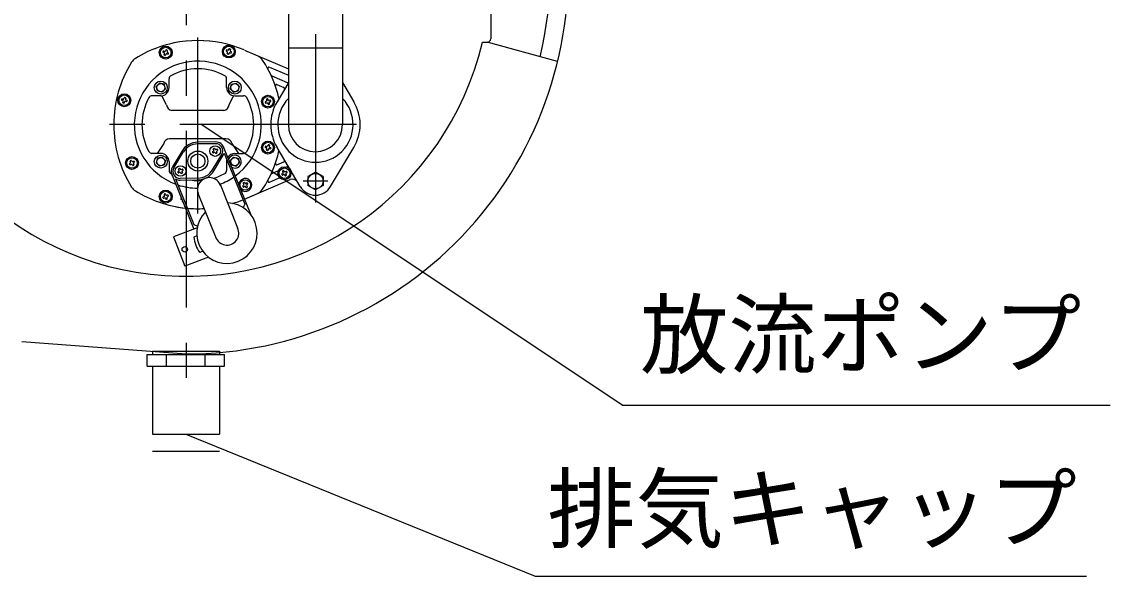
# Model space of a CAD drawing. Units: millimetres, scale not verified. Extents: x -10482 to 6837, y -7144 to 4933.
# Drawn here: x -4375 to -3450, y -155 to 316 of the extents above; entities that cross this region are included whole.
import ezdxf
from ezdxf.enums import TextEntityAlignment as Align

# ---------------------------------------------------------------- set-up
doc = ezdxf.new("R2010")
doc.units = ezdxf.units.MM
doc.header["$LTSCALE"] = 30
doc.linetypes.add('CHAIN1', pattern=[8, 5, -1, 1, -1])
doc.layers.add('0-1_KIKI', color=3, linetype='Continuous', lineweight=25)
doc.styles.add('MS Gothic', font='')
doc.styles.get('MS Gothic').set_extended_font_data('MS Gothic')

msp = doc.modelspace()

# ---------------------------------------------------------------- linework, layer by layer
at = {"layer": '0-1_KIKI', "linetype": 'CHAIN1'}
for p, q in [((-4235.76, 703.07), (-4235.76, -7.99)), ((-4125.76, 545.29), (-4125.76, 162.19)), ((-4225.76, 152.94), (-4225.76, 302.65)), ((-4090.94, 228.47), (-4328.45, 228.47))]:
    msp.add_line(p, q, dxfattribs=at)
at = {"layer": '0-1_KIKI'}
for p, q in [((-4148.76, 488.47), (-4148.76, 228.47)), ((-3976.76, 415.47), (-3976.76, 301.47)), ((-4102.76, 335.47), (-4102.76, 228.47)), ((-3983.81, 298.47), (-3979.76, 298.47)), ((-3919.85, 282.12), (-3979.76, 298.47)), ((-4255.15, 290.86), (-4255.36, 290.37)), ((-4254.44, 289.52), (-4255.2, 289.93)), ((-4254.72, 291.05), (-4253.91, 290.79)), ((-4254.43, 288.01), (-4254.16, 288.83)), ((-4253.75, 287.37), (-4254.23, 287.58)), ((-4252.9, 288.29), (-4253.3, 287.53)), ((-4253.21, 291.07), (-4252.81, 291.83)), ((-4252.36, 291.99), (-4251.87, 291.78)), ((-4251.38, 288.3), (-4252.2, 288.57)), ((-4251.68, 291.35), (-4251.94, 290.53)), ((-4251.66, 289.84), (-4250.9, 289.43)), ((-4250.95, 288.5), (-4250.75, 288.99)), ((-4201.47, 291.8), (-4201.68, 291.31)), ((-4200.76, 290.46), (-4201.52, 290.87)), ((-4201.04, 291.99), (-4200.23, 291.73)), ((-4200.75, 288.95), (-4200.48, 289.77)), ((-4200.07, 288.31), (-4200.55, 288.52)), ((-4199.22, 289.23), (-4199.62, 288.47)), ((-4199.53, 292.01), (-4199.13, 292.77)), ((-4198.68, 292.93), (-4198.19, 292.72)), ((-4197.7, 289.24), (-4198.52, 289.51)), ((-4198, 292.29), (-4198.26, 291.47)), ((-4197.98, 290.78), (-4197.22, 290.37)), ((-4197.27, 289.44), (-4197.07, 289.93)), ((-4186.03, 291.74), (-4148.76, 275.82)), ((-4102.76, 293.47), (-4148.76, 293.47)), ((-4164.95, 277.3), (-4148.76, 270.38)), ((-4162.97, 269.93), (-4149.7, 264.26)), ((-4261.13, 260.99), (-4258.27, 263.85)), ((-4250.23, 259.94), (-4250.22, 267.46)), ((-4201.29, 259.95), (-4201.29, 267.46)), ((-4198.19, 258.9), (-4197.14, 262.8)), ((-4197.14, 262.8), (-4193.25, 263.84)), ((-4193.25, 263.84), (-4190.39, 260.99)), ((-4191.43, 257.09), (-4190.39, 260.99)), ((-4158.47, 262.57), (-4152.53, 260.03)), ((-4148.45, 264.67), (-4158.42, 247.9)), ((-4102.76, 264.14), (-4093.1, 247.9)), ((-4290.64, 249.61), (-4290.49, 250.11)), ((-4290.08, 250.35), (-4289.24, 250.18)), ((-4288.58, 250.53), (-4288.26, 251.32)), ((-4287.33, 251.37), (-4287.83, 251.53)), ((-4287.09, 250.97), (-4287.26, 250.13)), ((-4257.22, 252.95), (-4264.74, 252.94)), ((-4252.3, 245.23), (-4256.21, 253.01)), ((-4256.18, 256.04), (-4253.32, 258.9)), ((-4199.23, 245.23), (-4195.31, 253.01)), ((-4198.19, 258.9), (-4195.33, 256.04)), ((-4195.33, 256.04), (-4191.43, 257.09)), ((-4194.29, 252.95), (-4186.78, 252.95)), ((-4167.04, 250.21), (-4166.54, 250.37)), ((-4165.79, 249.37), (-4166.11, 250.16)), ((-4289.64, 248.86), (-4290.44, 249.18)), ((-4289.47, 247.36), (-4289.29, 248.2)), ((-4289.23, 246.95), (-4288.73, 246.79)), ((-4287.98, 247.8), (-4288.3, 247)), ((-4286.47, 247.97), (-4287.31, 248.15)), ((-4286.91, 249.46), (-4286.11, 249.14)), ((-4285.91, 248.71), (-4286.06, 248.21)), ((-4168.46, 247.55), (-4168.31, 247.05)), ((-4167.46, 248.3), (-4168.26, 247.98)), ((-4167.9, 246.81), (-4167.06, 246.99)), ((-4167.28, 249.81), (-4167.11, 248.97)), ((-4166.39, 246.64), (-4166.07, 245.84)), ((-4165.14, 245.79), (-4165.64, 245.63)), ((-4164.29, 249.19), (-4165.13, 249.02)), ((-4164.9, 246.2), (-4165.08, 247.04)), ((-4164.73, 247.7), (-4163.93, 248.02)), ((-4163.73, 248.45), (-4163.88, 248.95)), ((-4203.55, 240.47), (-4247.97, 240.47)), ((-4201.81, 216.49), (-4249.86, 216.47)), ((-4210.73, 213.76), (-4226.03, 213.51)), ((-4257.23, 204.01), (-4264.74, 204.01)), ((-4254.64, 212.34), (-4260.35, 204.02)), ((-4239.48, 205.73), (-4247.35, 192.62)), ((-4246.06, 191.85), (-4238.2, 204.96)), ((-4210.7, 212.26), (-4226, 212.01)), ((-4212.98, 204.59), (-4213.24, 205.04)), ((-4213.14, 205.5), (-4212.44, 205.99)), ((-4212.24, 206.72), (-4212.6, 207.5)), ((-4211.74, 204.81), (-4212.53, 204.45)), ((-4212.01, 208.21), (-4212.46, 207.95)), ((-4211.54, 208.12), (-4211.05, 207.41)), ((-4210.53, 203.91), (-4211.02, 204.61)), ((-4210.33, 207.21), (-4209.55, 207.58)), ((-4209.61, 204.07), (-4210.06, 203.81)), ((-4209.83, 205.3), (-4209.47, 204.52)), ((-4208.93, 206.52), (-4209.64, 206.03)), ((-4209.09, 207.44), (-4208.83, 206.98)), ((-4205.51, 209.46), (-4204.76, 207.61)), ((-4204.11, 210.01), (-4180.62, 151.82)), ((-4203.39, 204.22), (-4185.91, 160.91)), ((-4196.89, 212.34), (-4191.18, 204.02)), ((-4194.29, 204.01), (-4186.78, 204.02)), ((-4191.18, 204.02), (-4186.79, 204.01)), ((-4168.46, 209.4), (-4168.31, 209.9)), ((-4167.46, 208.65), (-4168.26, 208.97)), ((-4167.9, 210.14), (-4167.06, 209.96)), ((-4167.28, 207.14), (-4167.11, 207.98)), ((-4167.04, 206.74), (-4166.54, 206.58)), ((-4166.39, 210.31), (-4166.07, 211.11)), ((-4165.79, 207.58), (-4166.11, 206.79)), ((-4165.14, 211.16), (-4165.64, 211.32)), ((-4164.29, 207.76), (-4165.13, 207.93)), ((-4164.9, 210.75), (-4165.08, 209.91)), ((-4164.73, 209.25), (-4163.93, 208.93)), ((-4163.73, 208.5), (-4163.88, 208)), ((-4138.65, 175.81), (-4158.42, 209.05)), ((-4112.87, 175.81), (-4093.1, 209.05)), ((-4283.65, 194.41), (-4283.92, 194.86)), ((-4283.83, 195.33), (-4283.13, 195.83)), ((-4282.95, 196.56), (-4283.33, 197.34)), ((-4282.42, 194.66), (-4283.2, 194.28)), ((-4282.74, 198.06), (-4283.19, 197.79)), ((-4282.28, 197.97), (-4281.77, 197.27)), ((-4281.19, 193.78), (-4281.7, 194.47)), ((-4281.04, 197.09), (-4280.27, 197.47)), ((-4280.52, 195.18), (-4280.14, 194.41)), ((-4279.64, 196.42), (-4280.34, 195.91)), ((-4279.82, 197.33), (-4279.55, 196.88)), ((-4261.13, 195.96), (-4258.27, 193.1)), ((-4256.18, 200.91), (-4253.32, 198.05)), ((-4250.23, 197.01), (-4250.22, 189.49)), ((-4213.32, 190.05), (-4205.46, 203.18)), ((-4212.03, 189.28), (-4204.18, 202.41)), ((-4201.29, 197.02), (-4201.3, 189.49)), ((-4195.33, 200.92), (-4198.2, 198.05)), ((-4198.2, 198.05), (-4197.15, 194.15)), ((-4195.33, 200.92), (-4191.43, 199.87)), ((-4158.47, 194.38), (-4152.53, 196.92)), ((-4280.73, 193.68), (-4280.27, 193.96)), ((-4248.19, 186.93), (-4229.12, 139.69)), ((-4242.43, 187.59), (-4242.69, 188.04)), ((-4242.59, 188.5), (-4241.89, 188.99)), ((-4241.69, 189.72), (-4242.05, 190.5)), ((-4241.19, 187.81), (-4241.98, 187.45)), ((-4241.46, 191.21), (-4241.91, 190.95)), ((-4240.99, 191.12), (-4240.5, 190.41)), ((-4239.98, 186.91), (-4240.47, 187.61)), ((-4239.78, 190.21), (-4239, 190.58)), ((-4239.06, 187.07), (-4239.51, 186.81)), ((-4239.28, 188.29), (-4238.92, 187.52)), ((-4238.38, 189.52), (-4239.09, 189.02)), ((-4238.54, 190.44), (-4238.28, 189.98)), ((-4197.15, 194.15), (-4193.25, 193.1)), ((-4162.97, 187.02), (-4157.66, 189.29)), ((-4154.01, 185.7), (-4154.28, 186.15)), ((-4153.49, 187.12), (-4154.19, 186.61)), ((-4153.68, 188.62), (-4153.3, 187.84)), ((-4153.56, 185.56), (-4152.78, 185.94)), ((-4153.09, 189.34), (-4153.54, 189.07)), ((-4152.12, 188.55), (-4152.62, 189.24)), ((-4152.06, 185.75), (-4151.55, 185.05)), ((-4150.62, 188.74), (-4151.39, 188.36)), ((-4151.09, 184.96), (-4150.64, 185.22)), ((-4150.5, 185.68), (-4150.88, 186.45)), ((-4150.69, 187.18), (-4149.99, 187.68)), ((-4150.16, 188.6), (-4149.9, 188.15)), ((-4150.08, 192.53), (-4149.7, 192.69)), ((-4147.93, 191.41), (-4146.39, 188.81)), ((-4125.76, 187.98), (-4132.26, 184.23)), ((-4119.26, 184.23), (-4125.76, 187.98)), ((-4244.71, 182.3), (-4229.05, 143.5)), ((-4225.76, 183.02), (-4240.81, 182.76)), ((-4240.79, 181.27), (-4225.76, 181.5)), ((-4206.89, 177.73), (-4191.91, 140.62)), ((-4187.51, 175.92), (-4187.2, 175.5)), ((-4187.47, 176.4), (-4186.83, 176.97)), ((-4186.72, 177.71), (-4187.18, 178.44)), ((-4187.09, 178.91), (-4186.67, 179.23)), ((-4186, 175.87), (-4186.73, 175.42)), ((-4186.2, 179.18), (-4185.63, 178.54)), ((-4186.03, 165.21), (-4147.25, 181.78)), ((-4184.88, 178.44), (-4184.15, 178.89)), ((-4184.16, 176.6), (-4183.7, 175.87)), ((-4183.42, 177.91), (-4184.06, 177.34)), ((-4183.37, 178.39), (-4183.69, 178.81)), ((-4164.95, 179.65), (-4157.29, 182.92)), ((-4115.26, 180.48), (-4136.26, 180.48)), ((-4132.26, 184.23), (-4132.26, 176.72)), ((-4119.26, 184.23), (-4119.26, 176.72)), ((-4254.44, 167.42), (-4255.2, 167.01)), ((-4254.43, 168.93), (-4254.16, 168.11)), ((-4253.75, 169.57), (-4254.23, 169.36)), ((-4252.9, 168.65), (-4253.3, 169.41)), ((-4251.38, 168.64), (-4252.2, 168.37)), ((-4251.66, 167.1), (-4250.9, 167.51)), ((-4250.95, 168.44), (-4250.75, 167.95)), ((-4225.62, 170.18), (-4210.64, 133.07)), ((-4186.03, 165.2), (-4175.1, 169.86)), ((-4184.68, 175.13), (-4185.26, 175.77)), ((-4183.79, 175.4), (-4184.21, 175.08)), ((-4255.15, 166.08), (-4255.36, 166.57)), ((-4254.72, 165.89), (-4253.91, 166.15)), ((-4253.21, 165.87), (-4252.81, 165.11)), ((-4252.36, 164.95), (-4251.87, 165.16)), ((-4251.68, 165.59), (-4251.94, 166.41)), ((-4240.06, 165.79), (-4240.16, 165.28)), ((-4239.21, 164.68), (-4239.91, 164.87)), ((-4238.75, 163.16), (-4238.72, 163.47)), ((-4238.44, 162.78), (-4238.47, 162.78)), ((-4185.91, 160.91), (-4187.28, 157.9)), ((-4226.28, 140.78), (-4246.38, 133.07)), ((-4229.05, 143.5), (-4225.96, 142.28)), ((-4246.38, 133.07), (-4236.81, 108.13)), ((-4226.59, 133.86), (-4229.16, 132.87)), ((-4221.58, 120.78), (-4224.14, 119.8)), ((-4216.71, 115.84), (-4236.81, 108.13)), ((-4375.43, 44.21), (-4235.76, 33.47)), ((-4264.35, 35.77), (-4207.35, 35.77)), ((-4264.35, 35.77), (-4264.35, 33.17)), ((-4252.3, 23.17), (-4252.3, 33.17)), ((-4219.4, 23.17), (-4219.4, 33.17)), ((-4207.35, 35.77), (-4207.35, 33.17)), ((-4202.94, 23.17), (-4202.94, 33.17)), ((-4268.76, 23.17), (-4202.94, 23.17)), ((-4264.35, 23.17), (-4264.35, -34.73)), ((-4207.35, 23.17), (-4207.35, -34.73)), ((-4264.35, -34.73), (-4207.35, -34.73)), ((-4264.35, -49.11), (-4207.35, -49.11))]:
    msp.add_line(p, q, dxfattribs=at)
at = {"layer": '0-1_KIKI', "color": 4}
for p, q in [((-3865, -10.11), (-4223.24, 228.73)), ((-3865, -10.11), (-3450.03, -10.11)), ((-4235.85, -34.73), (-3938.92, -155.46)), ((-3938.92, -155.46), (-3470.1, -155.46))]:
    msp.add_line(p, q, dxfattribs=at)
at = {"layer": '0-1_KIKI'}
for points in [[(-4256.18, 256.04), (-4260.08, 257.08), (-4261.13, 260.99)], [(-4253.32, 258.9), (-4254.36, 262.8), (-4258.27, 263.85)], [(-4256.18, 200.91), (-4260.08, 199.86), (-4261.13, 195.96)], [(-4253.32, 198.05), (-4254.36, 194.14), (-4258.27, 193.1)], [(-4191.43, 199.87), (-4190.38, 195.97), (-4193.25, 193.1)], [(-4119.26, 176.72), (-4125.76, 172.97), (-4132.26, 176.72)], [(-4268.76, 23.17), (-4268.76, 33.17), (-4202.94, 33.17)]]:
    msp.add_lwpolyline(points, dxfattribs=at)
for centre, radius in [((-4253.05, 289.68), 5.5), ((-4253.05, 289.68), 4.5), ((-4199.37, 290.62), 5.5), ((-4199.37, 290.62), 4.5), ((-4257.23, 259.94), 5.5), ((-4257.23, 259.94), 3.5), ((-4194.29, 259.95), 5.5), ((-4194.29, 259.95), 3.5), ((-4288.28, 249.16), 5.5), ((-4288.28, 249.16), 4.5), ((-4166.09, 248), 5.5), ((-4166.09, 248), 4.5), ((-4166.09, 208.95), 5.5), ((-4166.09, 208.95), 4.5), ((-4225.76, 197.51), 8.5), ((-4211.04, 206.01), 4.5), ((-4281.73, 195.87), 5.5), ((-4281.73, 195.87), 4.5), ((-4257.23, 197.01), 5.5), ((-4257.23, 197.01), 3.5), ((-4225.76, 197.51), 6.05), ((-4194.29, 197.01), 3.5), ((-4240.49, 189.01), 4.5), ((-4152.09, 187.15), 5.5), ((-4152.09, 187.15), 4.5), ((-4125.76, 180.48), 6.5), ((-4185.44, 177.16), 4.5), ((-4253.05, 167.26), 5.5), ((-4253.05, 167.26), 4.5), ((-4236.84, 122.43), 2.35)]:
    msp.add_circle(centre, radius, dxfattribs=at)
for centre, radius, start, end in [((-4235.76, 358.47), 309.61, 346.497, 13.503), ((-4235.76, 358.47), 325, 270, 5.31267), ((-4235.76, 358.47), 259, 180, 346.605), ((-4225.76, 199.96), 100, 95.739, 122.061), ((-4225.76, 199.96), 100, 78.423, 101.73), ((-4225.76, 199.96), 100, 66.864, 90), ((-3979.76, 301.47), 3, 270, 0), ((-4262.65, 295.06), 2, 291.201, 296.077), ((-4255.04, 290.24), 0.35, 157, 242), ((-4254.83, 290.72), 0.35, 72, 157), ((-4254.72, 289.01), 0.584, 342, 61.998), ((-4254.09, 287.9), 0.35, 162, 247.003), ((-4253.72, 291.34), 0.584, 252.002, 332), ((-4253.61, 287.69), 0.35, 246.997, 332), ((-4252.38, 288.01), 0.584, 72.002, 152), ((-4252.5, 291.66), 0.35, 66.997, 152), ((-4251.39, 290.35), 0.584, 162, 241.998), ((-4252.01, 291.46), 0.35, 342, 67.003), ((-4251.27, 288.64), 0.35, 252, 337), ((-4251.07, 289.12), 0.35, 337, 62), ((-4201.36, 291.18), 0.35, 157, 242), ((-4201.15, 291.66), 0.35, 72, 157), ((-4201.04, 289.95), 0.584, 342, 61.998), ((-4200.41, 288.84), 0.35, 162, 247.003), ((-4200.04, 292.28), 0.584, 252.002, 332), ((-4199.93, 288.63), 0.35, 246.997, 332), ((-4198.7, 288.95), 0.584, 72.002, 152), ((-4198.82, 292.6), 0.35, 66.997, 152), ((-4197.71, 291.29), 0.584, 162, 241.998), ((-4198.33, 292.4), 0.35, 342, 67.003), ((-4197.59, 289.58), 0.35, 252, 337), ((-4197.39, 290.06), 0.35, 337, 62), ((-4179.03, 277.87), 10, 33.295, 66.864), ((-4197.26, 228.47), 100, 147.939, 180), ((-4273.53, 276.24), 10, 122.061, 147.939), ((-4225.76, 228.47), 54, 306.092, 249.674), ((-4254.26, 228.47), 100, 12.837, 33.295), ((-4247.22, 267.46), 3, 118.841, 180), ((-4225.76, 228.47), 47.5, 90, 118.841), ((-4225.76, 228.47), 47.5, 61.159, 90), ((-4204.29, 267.46), 3, 0, 61.159), ((-4200.85, 276.6), 1, 320.589, 330), ((-4196.52, 274.1), 1, 150, 159.411), ((-4165.35, 276.38), 1, 66.864, 208.315), ((-4162.58, 270.85), 1, 204.807, 246.864), ((-4257.23, 259.94), 7, 270, 0), ((-4194.29, 259.95), 7, 180, 270), ((-4158.86, 261.65), 1, 66.864, 199.176), ((-4152.92, 259.11), 1, 329.262, 66.864), ((-4149.31, 265.18), 1, 246.864, 329.262), ((-4290.16, 250.01), 0.35, 78, 163.003), ((-4289.12, 250.75), 0.584, 258, 337.998), ((-4287.93, 251.19), 0.35, 73, 158), ((-4287.43, 251.04), 0.35, 348, 73), ((-4286.69, 250), 0.584, 168.002, 248), ((-4225.76, 228.47), 47.5, 151.159, 180), ((-4264.74, 249.94), 3, 90, 151.159), ((-4186.78, 249.95), 3, 28.841, 90), ((-4225.76, 228.47), 47.5, 0, 28.841), ((-4166.94, 249.88), 0.35, 107, 192), ((-4166.44, 250.03), 0.35, 22, 107), ((-4125.76, 228.47), 32, 135.951, 44.049), ((-4290.31, 249.51), 0.35, 162.997, 248), ((-4289.86, 248.32), 0.584, 348.002, 68), ((-4289.13, 247.28), 0.35, 168, 253), ((-4288.62, 247.13), 0.35, 253, 338), ((-4287.43, 247.58), 0.584, 78, 157.998), ((-4286.4, 248.31), 0.35, 258, 343.003), ((-4286.25, 248.82), 0.35, 342.997, 68), ((-4247.3, 245.43), 5, 182.277, 262.277), ((-4204.22, 245.43), 5, 277.723, 357.723), ((-4168.12, 247.66), 0.35, 112, 197.003), ((-4167.97, 247.15), 0.35, 196.997, 282), ((-4167.68, 248.84), 0.584, 292, 11.998), ((-4166.94, 246.42), 0.584, 22.002, 102), ((-4165.75, 245.97), 0.35, 202, 287), ((-4165.25, 249.59), 0.584, 202.002, 282), ((-4165.24, 246.12), 0.35, 287, 12), ((-4164.51, 247.16), 0.584, 112, 191.998), ((-4164.21, 248.85), 0.35, 16.997, 102), ((-4164.06, 248.35), 0.35, 292, 17.003), ((-4125.76, 228.47), 38, 149.262, 180), ((-4125.76, 228.47), 38, 0, 30.738), ((-4197.26, 228.47), 100, 180, 212.061), ((-4225.76, 228.47), 47.5, 180, 208.841), ((-4225.76, 228.47), 47.5, 331.159, 0), ((-4171.62, 230.97), 1, 260.588, 270), ((-4171.62, 225.97), 1, 90, 99.412), ((-4125.76, 228.47), 38, 180, 210.738), ((-4125.76, 228.47), 23, 180, 0), ((-4125.76, 228.47), 38, 329.262, 0), ((-4249.71, 211.48), 5, 90, 170), ((-4225.76, 197.51), 16, 90.941, 120), ((-4210.61, 206.26), 7.5, 13.961, 90.941), ((-4201.81, 211.48), 5, 10, 90), ((-4264.74, 207.01), 3, 208.841, 270), ((-4257.23, 197.01), 7, 0, 90), ((-4225.76, 197.51), 16, 120, 149.059), ((-4225.76, 197.51), 14.5, 120, 149.059), ((-4225.76, 197.51), 14.5, 90.941, 120), ((-4212.94, 205.21), 0.35, 125, 210.003), ((-4212.67, 204.76), 0.35, 209.997, 295), ((-4212.28, 207.65), 0.35, 120, 205), ((-4212.77, 206.47), 0.584, 305, 24.998), ((-4211.83, 207.91), 0.35, 35.027, 120.026), ((-4211.51, 204.28), 0.584, 35.002, 115), ((-4210.57, 207.74), 0.584, 215.002, 295), ((-4210.61, 206.26), 6, 329.059, 90.941), ((-4210.25, 204.1), 0.35, 215, 300), ((-4209.3, 205.54), 0.584, 125, 204.998), ((-4209.79, 204.37), 0.35, 300, 25), ((-4209.4, 207.26), 0.35, 29.997, 115), ((-4209.14, 206.8), 0.35, 305, 30.003), ((-4210.61, 206.26), 7.5, 329.059, 344.188), ((-4194.29, 197.01), 7, 90, 149.216), ((-4186.79, 207.01), 3, 270, 331.159), ((-4186.78, 207.01), 3, 270, 331.159), ((-4254.26, 228.47), 100, 326.705, 347.163), ((-4168.12, 209.29), 0.35, 162.997, 248), ((-4167.97, 209.8), 0.35, 78, 163.003), ((-4167.68, 208.11), 0.584, 348.002, 68), ((-4166.94, 207.07), 0.35, 168, 253), ((-4166.94, 210.53), 0.584, 258, 337.998), ((-4166.44, 206.92), 0.35, 253, 338), ((-4165.75, 210.98), 0.35, 73, 158), ((-4165.25, 207.36), 0.584, 78, 157.998), ((-4165.24, 210.83), 0.35, 348, 73), ((-4164.51, 209.79), 0.584, 168.002, 248), ((-4164.21, 208.1), 0.35, 258, 343.003), ((-4164.06, 208.6), 0.35, 342.997, 68), ((-4283.62, 195.05), 0.35, 126, 211.003), ((-4283.35, 194.59), 0.35, 210.997, 296), ((-4283.01, 197.49), 0.35, 121, 206), ((-4283.48, 196.31), 0.584, 306, 25.998), ((-4282.56, 197.76), 0.35, 36, 121), ((-4282.17, 194.13), 0.584, 36.002, 116), ((-4281.3, 197.61), 0.584, 216.002, 296), ((-4279.99, 195.44), 0.584, 126, 205.998), ((-4280.46, 194.26), 0.35, 301, 26), ((-4280.12, 197.15), 0.35, 30.997, 116), ((-4279.85, 196.7), 0.35, 306, 31.003), ((-4194.29, 197.01), 7, 167.002, 180), ((-4194.29, 197.01), 5.5, 241.616, 162.345), ((-4158.86, 195.3), 1, 160.824, 293.136), ((-4152.92, 197.84), 1, 293.136, 30.738), ((-4280.91, 193.98), 0.35, 216, 301), ((-4247.22, 189.49), 3, 180, 241.159), ((-4225.76, 228.47), 47.5, 241.159, 241.973), ((-4225.76, 228.47), 47.5, 241.159, 242.056), ((-4240.92, 188.76), 7.5, 149.059, 209.838), ((-4240.92, 188.76), 6, 149.059, 270.941), ((-4242.39, 188.21), 0.35, 125, 210.003), ((-4242.12, 187.75), 0.35, 209.997, 295), ((-4241.73, 190.65), 0.35, 120, 205), ((-4242.22, 189.47), 0.584, 305, 24.998), ((-4241.28, 190.91), 0.35, 35.027, 120.026), ((-4240.96, 187.27), 0.584, 35.002, 115), ((-4240.03, 190.74), 0.584, 215.002, 295), ((-4239.7, 187.1), 0.35, 215, 300), ((-4238.75, 188.54), 0.584, 125, 204.998), ((-4239.24, 187.37), 0.35, 300, 25), ((-4238.85, 190.26), 0.35, 29.997, 115), ((-4238.59, 189.8), 0.35, 305, 30.003), ((-4225.76, 197.51), 14.5, 270, 329.059), ((-4225.76, 197.51), 16, 270, 329.059), ((-4225.76, 228.47), 47.5, 286.066, 298.841), ((-4204.3, 189.49), 3, 298.841, 0), ((-4162.58, 186.1), 1, 113.136, 155.193), ((-4158.45, 191.13), 2, 293.136, 327.949), ((-4153.98, 186.33), 0.35, 125.74, 210.74), ((-4153.71, 185.88), 0.35, 210.74, 295.74), ((-4153.36, 188.77), 0.35, 120.737, 205.74), ((-4153.83, 187.59), 0.584, 305.742, 25.74), ((-4152.91, 189.04), 0.35, 35.74, 120.743), ((-4152.53, 185.41), 0.584, 35.74, 115.738), ((-4151.65, 188.89), 0.584, 215.74, 295.738), ((-4150.35, 186.71), 0.584, 125.742, 205.74), ((-4150.48, 193.45), 1, 255.649, 293.136), ((-4150.82, 185.53), 0.35, 300.737, 25.74), ((-4150.47, 188.42), 0.35, 30.74, 115.74), ((-4150.2, 187.97), 0.35, 305.74, 30.74), ((-4149.31, 191.77), 1, 30.738, 113.136), ((-4145.59, 187.18), 1, 145.974, 180.299), ((-4147.25, 188.3), 1, 325.974, 30.738), ((-4240.92, 188.76), 7.5, 239.591, 270.941), ((-4225.76, 228.47), 54, 251.775, 269.709), ((-4225.76, 228.47), 47.5, 262.316, 270), ((-4215.98, 173.29), 10.12, 17.883, 206.078), ((-4225.76, 228.47), 47.5, 270, 274.026), ((-4225.76, 228.47), 54, 290.383, 304.457), ((-4185.44, 177.16), 5.5, 226.135, 177.826), ((-4187.23, 176.13), 0.35, 132, 217), ((-4186.88, 178.63), 0.35, 126.997, 212), ((-4187.22, 177.41), 0.584, 312.002, 32), ((-4186.46, 178.95), 0.35, 42, 127.003), ((-4185.69, 175.38), 0.584, 42, 121.998), ((-4185.19, 178.93), 0.584, 222, 301.998), ((-4183.66, 176.91), 0.584, 132.002, 212), ((-4183.97, 178.6), 0.35, 37, 122), ((-4184, 175.68), 0.35, 306.997, 32), ((-4183.65, 178.18), 0.35, 312, 37), ((-4165.35, 180.57), 1, 151.685, 293.136), ((-4156.5, 181.08), 2, 53.955, 113.136), ((-4151.27, 185.26), 0.35, 215.74, 300.743), ((-4145.29, 177.18), 5, 30.738, 113.136), ((-4273.53, 180.69), 10, 212.061, 237.939), ((-4225.76, 256.97), 100, 237.939, 263.937), ((-4255.04, 166.7), 0.35, 118, 203), ((-4254.72, 167.93), 0.584, 298.002, 18), ((-4254.09, 169.04), 0.35, 112.997, 198), ((-4253.61, 169.25), 0.35, 28, 113.003), ((-4252.38, 168.93), 0.584, 208, 287.998), ((-4251.39, 166.59), 0.584, 118.002, 198), ((-4251.27, 168.3), 0.35, 23, 108), ((-4251.07, 167.82), 0.35, 298, 23), ((-4186.92, 175.71), 0.35, 217, 302), ((-4184.42, 175.36), 0.35, 222, 307.003), ((-4179.03, 179.06), 10, 293.136, 326.705), ((-4125.76, 183.48), 15, 210.738, 329.262), ((-4254.83, 166.22), 0.35, 203, 288), ((-4253.72, 165.6), 0.584, 28, 107.998), ((-4252.5, 165.28), 0.35, 208, 293.003), ((-4252.01, 165.48), 0.35, 292.997, 18), ((-4225.76, 256.97), 100, 258.92, 263.937), ((-4239.81, 165.21), 0.35, 169, 254), ((-4239.71, 165.73), 0.35, 100.104, 169), ((-4238.4, 163.12), 0.35, 174, 259.003), ((-4225.76, 256.98), 100, 264.896, 273.102), ((-4201, 136.18), 25.69, 135.116, 88.845), ((-4225.76, 256.98), 100, 287.148, 292.551), ((-4201, 136.18), 10.12, 197.883, 26.078), ((-4201, 136.18), 28.35, 186.69, 215.293)]:
    msp.add_arc(centre, radius, start, end, dxfattribs=at)

# ---------------------------------------------------------------- texts
at = {"layer": '0-1_KIKI', "color": 4, "style": 'MS Gothic'}
for s, p in [('放流ポンプ', (-3849.71, 5.97)), ('排気キャップ', (-3928.57, -142.09))]:
    msp.add_text(s, height=54.99, dxfattribs=at).set_placement(p, align=Align.BOTTOM_LEFT)

doc.saveas('drawing.dxf')
